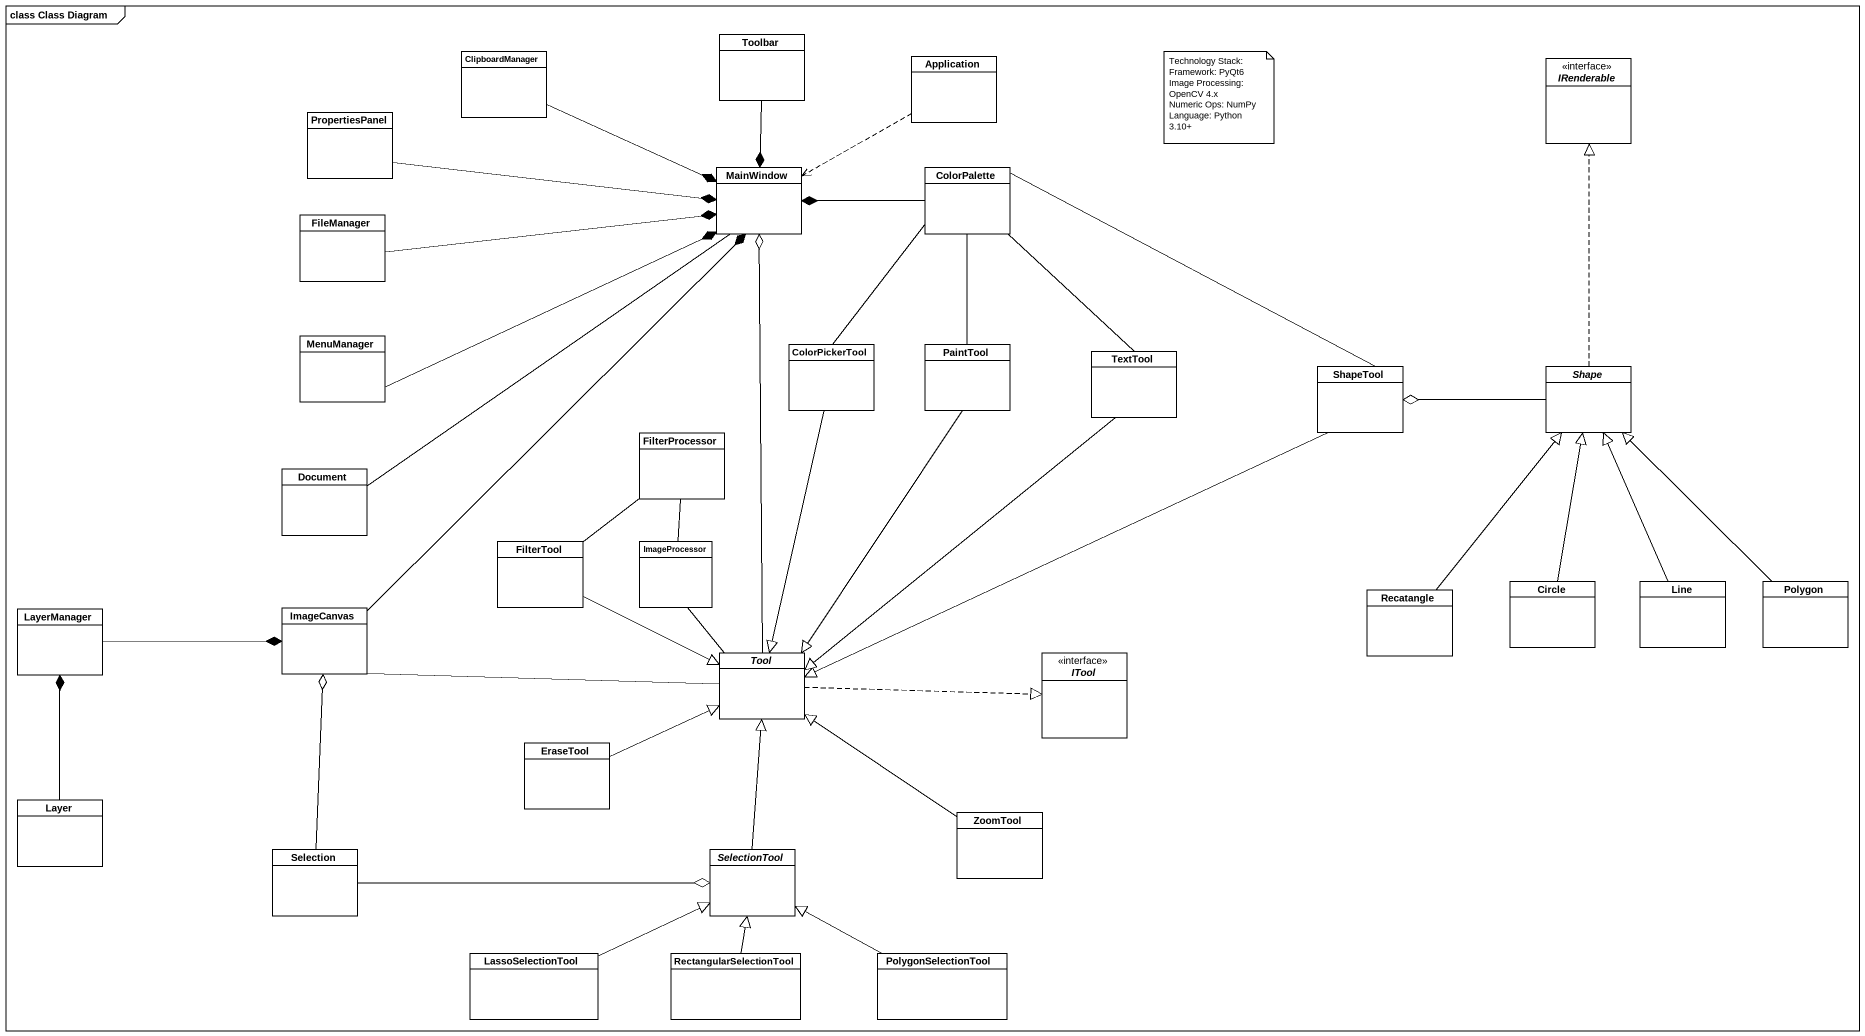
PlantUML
@startuml
mainframe class Class Diagram
hide circle
hide empty members
class ClipboardManager
class Toolbar
class Application
interface IRenderable
class PropertiesPanel
class MainWindow
class ColorPalette
class FileManager
class MenuManager
class ColorPickerTool
class PaintTool
class TextTool
class ShapeTool
abstract class Shape
class FilterProcessor
class Document
class FilterTool
class ImageProcessor
class LayerManager
class ImageCanvas
class Recatangle
class "Circle" as Circle_
class Line
class Polygon
abstract class Tool
interface ITool
class EraseTool
class Layer
class ZoomTool
class Selection
abstract class SelectionTool
class LassoSelectionTool
class RectangularSelectionTool
class PolygonSelectionTool
ClipboardManager -right-* MainWindow
Toolbar --* MainWindow
Application .left.> MainWindow
PropertiesPanel -right-* MainWindow
ColorPalette -left-* MainWindow
FileManager -right-* MainWindow
MenuManager -right-* MainWindow
ColorPickerTool -up- ColorPalette
ColorPickerTool --|> Tool
PaintTool -up- ColorPalette
PaintTool --|> Tool
TextTool -up- ColorPalette
TextTool --|> Tool
ShapeTool -left- ColorPalette
ShapeTool -left-|> Tool
Shape .up.|> IRenderable
Shape -left-o ShapeTool
FilterProcessor -- FilterTool
FilterProcessor -- ImageProcessor
Document -up- MainWindow
FilterTool -right-|> Tool
LayerManager -right-* ImageCanvas
ImageCanvas -up-* MainWindow
Recatangle -up-|> Shape
Circle_ -up-|> Shape
Line -up-|> Shape
Polygon -up-|> Shape
Tool -up-o MainWindow
Tool -up- ImageProcessor
Tool -left- ImageCanvas
Tool .right.|> ITool
EraseTool -right-|> Tool
Layer -up-* LayerManager
ZoomTool -up-|> Tool
Selection -up-o ImageCanvas
Selection -right-o SelectionTool
SelectionTool -up-|> Tool
LassoSelectionTool -right-|> SelectionTool
RectangularSelectionTool -up-|> SelectionTool
PolygonSelectionTool -left-|> SelectionTool
note as N1
  Technology Stack:
  Framework: PyQt6
  Image Processing: OpenCV 4.x
  Numeric Ops: NumPy
  Language: Python 3.10+
end note
@enduml
